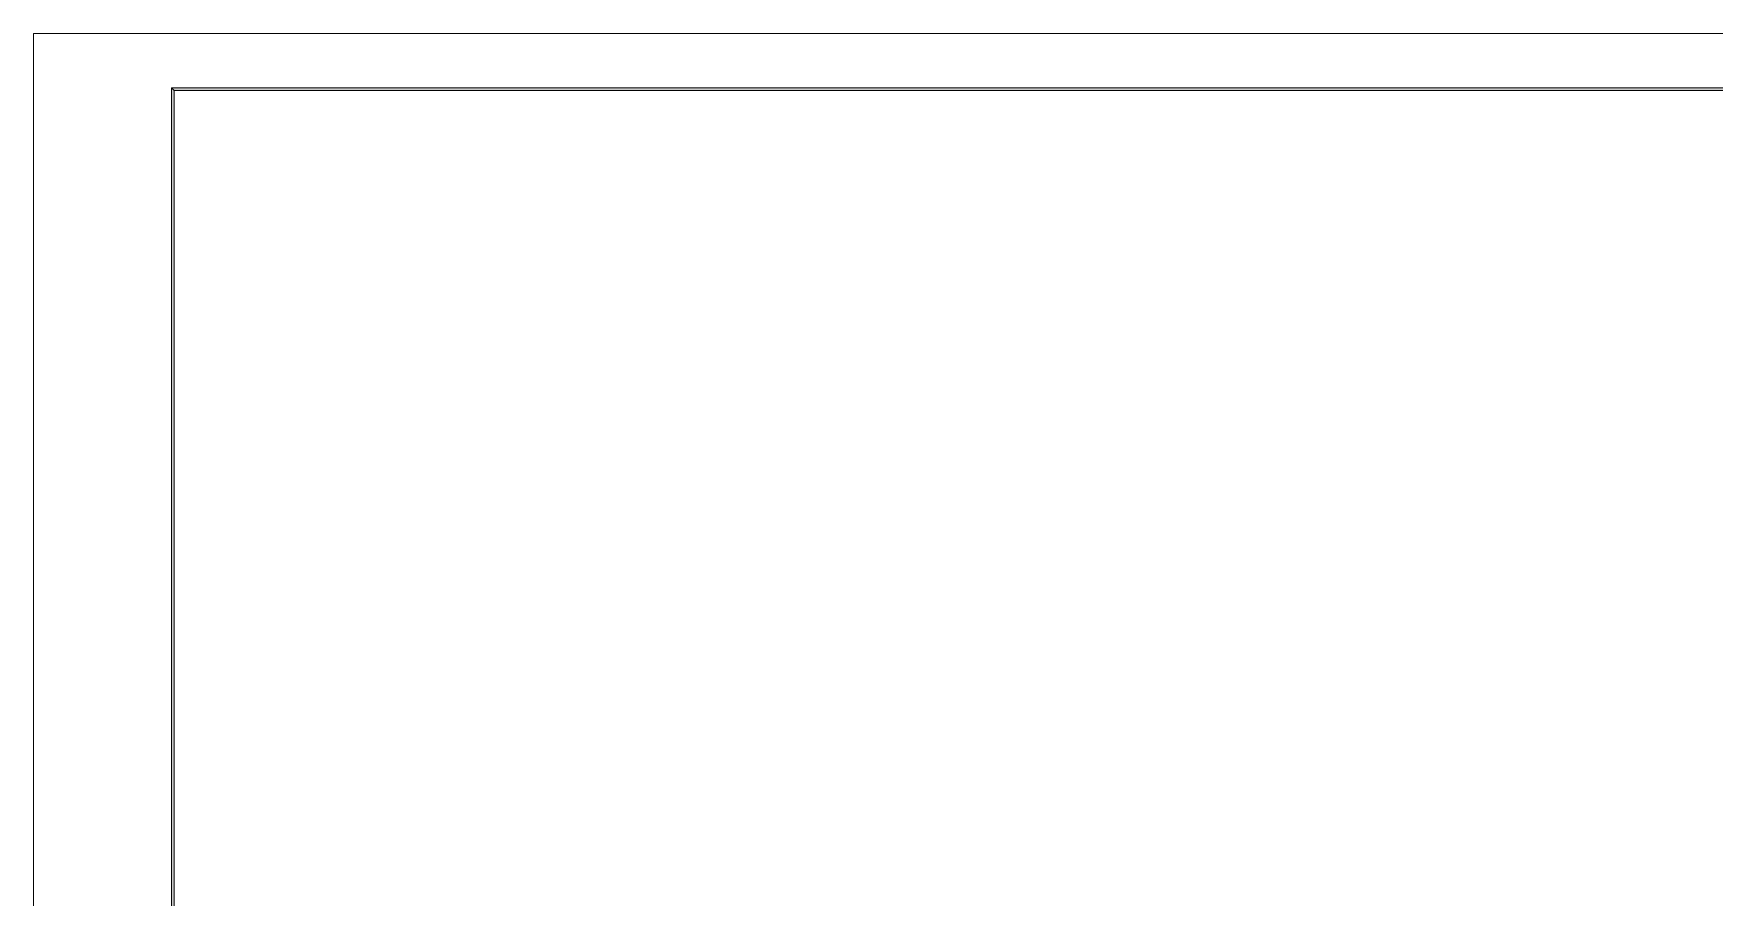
# Model space of a CAD drawing. Header units: millimetres. Extents: x 568 to 3948041, y -25191 to 63890.
# Drawn here: x 3821918 to 3867225, y 40609 to 63890 of the extents above; entities that cross this region are included whole.
import ezdxf

# ---------------------------------------------------------------- set-up
doc = ezdxf.new("R2010")
doc.units = ezdxf.units.MM

msp = doc.modelspace()

# ---------------------------------------------------------------- hatches: boundary and pattern name
h = msp.add_hatch(color=0)
h.dxf.hatch_style = 2
h.paths.add_polyline_path([(3946576, 62425), (3946506, 62355), (3825702, 62355), (3825632, 62425)])
h = msp.add_hatch(color=0)
h.dxf.hatch_style = 2
h.paths.add_polyline_path([(3825632, 62425), (3825702, 62355), (3825702, -23657), (3825632, -23726)])

# ---------------------------------------------------------------- linework, layer by layer
at = {"color": 0, "lineweight": 0}
for points in [[(3821918, -25191), (3821918, 63890), (3948041, 63890), (3948041, -25191)], [(3946576, 62425), (3946506, 62355), (3825702, 62355), (3825632, 62425)], [(3825632, 62425), (3825702, 62355), (3825702, -23657), (3825632, -23726)]]:
    msp.add_lwpolyline(points, close=True, dxfattribs=at)

doc.saveas('drawing.dxf')
